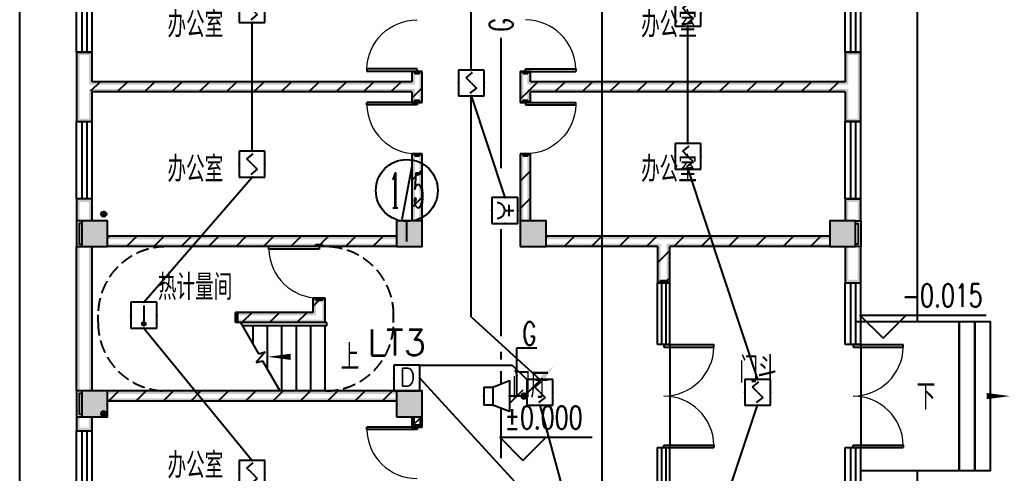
# Model space of a CAD drawing. Extents: x 101023 to 279373, y -114511 to 293844.
# Drawn here: x 129030 to 148284, y -53611 to -44817 of the extents above; entities that cross this region are included whole.
import ezdxf
from ezdxf.enums import TextEntityAlignment as Align

# ---------------------------------------------------------------- set-up
doc = ezdxf.new("R2010")
doc.units = 0
doc.header["$LTSCALE"] = 1000
doc.header["$MEASUREMENT"] = 0
doc.linetypes.add('DASH', pattern=[0.35, 0.25, -0.1])
for name, color, linetype in [('A-WALL-PATT', 252, 'Continuous'), ('AXIS', 3, 'Continuous'), ('AXIS_TEXT', 7, 'Continuous'), ('COLUMN', 2, 'Continuous'), ('DIM-消防', 3, 'Continuous'), ('DIM_ELEV', 3, 'Continuous'), ('DIM_SYMB', 3, 'Continuous'), ('E2-楼梯、坡道', 52, 'Continuous'), ('EQUIP-广播', 3, 'Continuous'), ('EQUIP-消防', 3, 'Continuous'), ('LWIRE', 4, 'Continuous'), ('PUB_HATCH', 8, 'Continuous'), ('PUB_TEXT', 7, 'Continuous'), ('PUB_WALL', 2, 'Continuous'), ('SIG_TEXT', 7, 'Continuous'), ('STAIR', 2, 'Continuous'), ('WALL', 2, 'Continuous'), ('WINDOW', 2, 'Continuous'), ('WIRE-消防', 1, 'Continuous'), ('排水', 153, 'Continuous')]:
    doc.layers.add(name, color=color, linetype=linetype)
doc.styles.add('_TCH_AXIS', font='COMPLEX', dxfattribs={"bigfont": 'GBCBIG'})
doc.styles.add('_TCH_DIM', font='simplex.shx', dxfattribs={"bigfont": 'gbcbig.shx'})
doc.styles.add('_TEL_DIM', font='simplex.shx', dxfattribs={"width": 0.8, "height": 3.5, "bigfont": 'gbcbig.shx'})
doc.styles.add('COMPLEX', font='COMPLEX')
doc.styles.get("Standard").update_dxf_attribs({"font": 'simplex.shx', "width": 0.8, "bigfont": 'gbcbig.shx'})
pattern_1 = [(45, (-908016.57, -754752.9), (-265.16515, 265.16515), [])]

# ---------------------------------------------------------------- blocks, each defined once
blk = doc.blocks.new('$equip$00002755')
for p, q in [((0.5, 0.5), (-0.5, 0.5)), ((-0.5, 0.5), (-0.5, -0.5)), ((0.5, -0.5), (0.5, 0.5)), ((-0.5, -0.5), (0.5, -0.5))]:
    blk.add_line(p, q)
at = {"const_width": 0.04}
blk.add_lwpolyline([(-0.5, 0.5), (0.5, 0.5), (0.5, -0.5), (-0.5, -0.5), (-0.5, 0.5), (0.5, 0.5)], dxfattribs=at)
for p in [(0, 0.5), (-0.5, 0), (0.5, 0), (-0.027, -0.5)]:
    blk.add_point(p)
at = {"color": 7}
blk.add_attdef('$TEXT$', text='', height=0.4, dxfattribs=at).set_placement((0.026, -0.008), align=Align.MIDDLE_CENTER)
at = {"color": 7, "flags": 1}
for tag, height, p in [('A', 0.00002, (0, 0)), ('B', 0.4, (0.755, -0.254))]:
    blk.add_attdef(tag, text='', height=height, dxfattribs=at).set_placement(p, align=Align.MIDDLE_CENTER)
blk = doc.blocks.new('$equip$00002982')
for p, q in [((0.35, 0.35), (1, 0.6)), ((1, 0.6), (1, -0.6)), ((0, 0.35), (0.35, 0.35)), ((0, 0.35), (0, -0.35)), ((0.35, 0.35), (0.35, -0.35)), ((0.35, -0.35), (0, -0.35)), ((1, -0.6), (0.35, -0.35))]:
    blk.add_line(p, q)
at = {"const_width": 0.04}
blk.add_lwpolyline([(0.35, 0.35), (0, 0.35), (0, -0.35), (0.35, -0.35), (1, -0.6), (1, 0.6), (0.35, 0.35), (0, 0.35)], dxfattribs=at)
for p in [(0, 0), (0.35, 0.35), (1, 0), (0.35, -0.35)]:
    blk.add_point(p)
at = {"color": 7, "style": '_TEL_DIM', "flags": 1}
for tag in ['A', 'REMARK']:
    blk.add_attdef(tag, text='', height=0.00002, dxfattribs=at).set_placement((0, 0), align=Align.MIDDLE_CENTER)
blk = doc.blocks.new('$equip$00002656')
for p, q in [((-0.5, 1), (-0.5, 0)), ((0.5, 1), (-0.5, 1)), ((0.5, 0), (0.5, 1)), ((0, 0.5), (0, 0.15)), ((-0.5, 0), (0.5, 0)), ((-0.219, 0.331), (0.222, 0.331))]:
    blk.add_line(p, q)
at = {"const_width": 0.04}
blk.add_lwpolyline([(-0.5, 1), (0.5, 1), (0.5, 0), (-0.5, 0), (-0.5, 1), (0.5, 1)], dxfattribs=at)
blk.add_arc((0, 0.8), 0.3, 180, 0)
for p in [(0, 1), (-0.5, 0.5), (0.5, 0.5), (0, 0)]:
    blk.add_point(p)
at = {"color": 7, "flags": 1}
for tag, height, p in [('B', 0.4, (0.762, 0.292)), ('A', 0.00002, (0, 0))]:
    blk.add_attdef(tag, text='', height=height, dxfattribs=at).set_placement(p, align=Align.MIDDLE_CENTER)
blk = doc.blocks.new('ng')
at = {"layer": '排水'}
for p, q in [((345991, 781358), (346091, 781358)), ((346041, 781408), (346041, 781308))]:
    blk.add_line(p, q, dxfattribs=at)
blk.add_circle((346041, 781358), 50, dxfattribs=at)
blk = doc.blocks.new('雨水管')
at = {"layer": '排水'}
for p in [(585943, -88251), (585943, -92122)]:
    blk.add_blockref('ng', p, dxfattribs=at)
blk = doc.blocks.new('_AXISO')
blk.add_circle((0, 0), 0.5)
at = {"layer": 'AXIS_TEXT', "style": 'COMPLEX', "width": 1.041667}
blk.add_attdef('A', text='', height=0.56, dxfattribs=at).set_placement((-0.25, -0.28), (0.25, -0.28), align=Align.FIT)
blk = doc.blocks.new('ERT')
at = {"layer": 'AXIS'}
blk.add_line((937858.2, 821442.1), (937858.2, 821831), dxfattribs=at)
ref = blk.add_blockref('_AXISO', (937858.2, 822431), dxfattribs=dict(at, xscale=1200, yscale=1200, zscale=1200))
ref.add_attrib('A', '1/5', dxfattribs={"layer": 'AXIS_TEXT', "height": 678.82, "style": '_TCH_AXIS', "width": 0.411765}).set_placement((937518.8, 822091.6), (938197.6, 822091.6), align=Align.FIT)
blk = doc.blocks.new('$WINLIB2D$00000001')
at = {"color": 0}
for points in [[(-0.5, 0.5), (-0.5, -0.5)], [(-0.5, 0.5), (0.5, 0.5)], [(0.5, -0.5), (0.5, 0.5)], [(0.5, 0.167), (-0.5, 0.167)], [(0.5, -0.167), (-0.5, -0.167)], [(-0.5, -0.5), (0.5, -0.5)]]:
    blk.add_lwpolyline(points, dxfattribs=at)
blk = doc.blocks.new('$DorLib2D$00000002')
for p, q in [((-0.5, 0), (-0.5, 0.4875)), ((-0.475, 0.4875), (-0.5, 0.4875)), ((-0.475, 0), (-0.475, 0.4875)), ((0.475, 0), (0.475, 0.4875)), ((0.475, 0.4875), (0.5, 0.4875)), ((0.5, 0), (0.5, 0.4875)), ((-0.5, 0), (-0.475, 0)), ((0.5, 0), (0.475, 0))]:
    blk.add_line(p, q)
at = {"lineweight": 13}
for centre, start, end in [((-0.4875, 0), 0, 88.53072), ((0.4875, 0), 91.46928, 180)]:
    blk.add_arc(centre, 0.4875, start, end, dxfattribs=at)
blk = doc.blocks.new('$DorLib2D$00000001')
for p, q in [((0.45, 0.975), (0.5, 0.975)), ((0.45, 0), (0.45, 0.975)), ((0.5, 0), (0.5, 0.975)), ((0.5, 0), (0.45, 0))]:
    blk.add_line(p, q)
at = {"lineweight": 13}
blk.add_arc((0.475, 0), 0.975, 91.4693, 180, dxfattribs=at)
blk = doc.blocks.new('_FZH')
blk.add_lwpolyline([(-0.5, -0.5), (0.5, -0.5), (0.5, 0.5), (-0.5, 0.5)], close=True)
at = {"layer": 'PUB_HATCH'}
blk.add_solid([(-0.5, -0.5), (0.5, -0.5), (-0.5, 0.5), (0.5, 0.5)], dxfattribs=at)
blk = doc.blocks.new('A$C40CE5D7B')
at = {"layer": 'A-WALL-PATT'}
h = blk.add_hatch(dxfattribs=at)
h.set_pattern_fill('普通砖', color=256, scale=150, style=0)
h.set_pattern_definition(pattern_1)
h.paths.add_polyline_path([(20367, 69420), (20500, 69420), (20500, 69719), (20300, 69719), (20300, 69520), (20360, 69460)])
h = blk.add_hatch(dxfattribs=at)
h.set_pattern_fill('普通砖', color=256, scale=150, style=0)
h.set_pattern_definition(pattern_1)
h.paths.add_polyline_path([(22540, 69460), (22600, 69520), (22600, 69719), (22400, 69719), (22400, 69420), (22533, 69420)])
h = blk.add_hatch(dxfattribs=at)
h.set_pattern_fill('普通砖', color=256, scale=150, style=0)
h.set_pattern_definition(pattern_1)
h.paths.add_polyline_path([(20367, 69420), (20360, 69460), (20300, 69520), (14100, 69520), (14000, 69420), (14100, 69320), (20300, 69320), (20360, 69380)])
h = blk.add_hatch(dxfattribs=at)
h.set_pattern_fill('普通砖', color=256, scale=150, style=0)
h.set_pattern_definition(pattern_1)
h.paths.add_polyline_path([(28800, 69420), (28700, 69520), (22600, 69520), (22540, 69460), (22533, 69420), (22540, 69380), (22600, 69320), (28700, 69320)])
h = blk.add_hatch(dxfattribs=at)
h.set_pattern_fill('普通砖', color=256, scale=150, style=0)
h.set_pattern_definition(pattern_1)
h.paths.add_polyline_path([(20360, 69380), (20300, 69320), (20300, 69119), (20500, 69119), (20500, 69420), (20367, 69420)])
h = blk.add_hatch(dxfattribs=at)
h.set_pattern_fill('普通砖', color=256, scale=150, style=0)
h.set_pattern_definition(pattern_1)
h.paths.add_polyline_path([(22533, 69420), (22400, 69420), (22400, 69119), (22600, 69119), (22600, 69320), (22540, 69380)])
h = blk.add_hatch(dxfattribs=at)
h.set_pattern_fill('普通砖', color=256, scale=150, style=0)
h.set_pattern_definition(pattern_1)
h.paths.add_polyline_path([(20300, 66820), (20500, 66820), (20500, 68119), (20300, 68119)])
h = blk.add_hatch(dxfattribs=at)
h.set_pattern_fill('普通砖', color=256, scale=150, style=0)
h.set_pattern_definition(pattern_1)
h.paths.add_polyline_path([(22400, 66820), (22600, 66820), (22600, 68119), (22400, 68119)])
h = blk.add_hatch(dxfattribs=at)
h.set_pattern_fill('普通砖', color=256, scale=150, style=0)
h.set_pattern_definition(pattern_1)
h.paths.add_polyline_path([(14400, 66520), (14400, 66320), (18380, 66320), (18440, 66380), (18493, 66387), (18480, 66460), (18480, 66520)])
h = blk.add_hatch(dxfattribs=at)
h.set_pattern_fill('普通砖', color=256, scale=150, style=0)
h.set_pattern_definition(pattern_1)
h.paths.add_polyline_path([(20000, 66320), (20000, 66520), (18480, 66520), (18480, 66460), (18493, 66387), (18560, 66380), (18620, 66320)])
h = blk.add_hatch(dxfattribs=at)
h.set_pattern_fill('普通砖', color=256, scale=150, style=0)
h.set_pattern_definition(pattern_1)
h.paths.add_polyline_path([(22900, 66520), (22900, 66320), (25060, 66320), (25120, 66380), (25187, 66387), (25200, 66460), (25200, 66520)])
h = blk.add_hatch(dxfattribs=at)
h.set_pattern_fill('普通砖', color=256, scale=150, style=0)
h.set_pattern_definition(pattern_1)
h.paths.add_polyline_path([(28400, 66320), (28400, 66520), (25200, 66520), (25200, 66460), (25187, 66387), (25240, 66380), (25300, 66320)])
h = blk.add_hatch(dxfattribs=at)
h.set_pattern_fill('普通砖', color=256, scale=150, style=0)
h.set_pattern_definition(pattern_1)
h.paths.add_polyline_path([(18440, 66380), (18380, 66320), (18620, 66320), (18560, 66380), (18493, 66387)])
h = blk.add_hatch(dxfattribs=at)
h.set_pattern_fill('普通砖', color=256, scale=150, style=0)
h.set_pattern_definition(pattern_1)
h.paths.add_polyline_path([(25120, 66380), (25060, 66320), (25060, 65620), (25300, 65620), (25300, 66320), (25240, 66380), (25187, 66387)])
h = blk.add_hatch(dxfattribs=at)
h.set_pattern_fill('普通砖', color=256, scale=150, style=0)
h.set_pattern_definition(pattern_1)
h.paths.add_polyline_path([(18560, 64905), (18620, 64845), (18620, 65320), (18380, 65320), (18380, 65045), (18440, 64985)])
h = blk.add_hatch(dxfattribs=at)
h.set_pattern_fill('普通砖', color=256, scale=150, style=0)
h.set_pattern_definition(pattern_1)
h.paths.add_polyline_path([(18560, 64905), (18440, 64985), (18380, 65045), (16881, 65045), (16881, 64845), (18620, 64845)])
h = blk.add_hatch(dxfattribs=at)
h.set_pattern_fill('普通砖', color=256, scale=150, style=0)
h.set_pattern_definition(pattern_1)
h.paths.add_polyline_path([(14400, 63520), (14400, 63320), (20000, 63320), (20000, 63520)])
h = blk.add_hatch(dxfattribs=at)
h.set_pattern_fill('普通砖', color=256, scale=150, style=0)
h.set_pattern_definition(pattern_1)
h.paths.add_polyline_path([(20500, 63020), (20300, 63020), (20300, 62820), (20500, 62820)])
at = {"layer": 'PUB_WALL'}
for points in [[(14100, 70095), (13800, 70095), (13860, 70035), (14040, 70035)], [(13800, 70095), (13800, 69420), (13860, 69420), (13860, 70035)], [(14100, 69520), (14100, 70095), (14040, 70035), (14040, 69460)], [(29000, 70095), (28700, 70095), (28760, 70035), (28940, 70035)], [(28700, 70095), (28700, 69520), (28760, 69460), (28760, 70035)], [(29000, 69420), (29000, 70095), (28940, 70035), (28940, 69420)], [(20500, 69719), (20300, 69719), (20360, 69659), (20440, 69659)], [(20300, 69719), (20300, 69520), (20360, 69460), (20360, 69659)], [(20500, 69420), (20500, 69719), (20440, 69659), (20440, 69420)], [(22600, 69719), (22400, 69719), (22460, 69659), (22540, 69659)], [(22400, 69719), (22400, 69420), (22460, 69420), (22460, 69659)], [(22600, 69520), (22600, 69719), (22540, 69659), (22540, 69460)], [(20300, 69520), (14100, 69520), (14040, 69460), (20360, 69460)], [(28700, 69520), (22600, 69520), (22540, 69460), (28760, 69460)], [(13800, 69420), (13800, 68745), (13860, 68805), (13860, 69420)], [(20300, 69320), (14100, 69320), (14040, 69380), (20360, 69380)], [(14100, 68745), (14100, 69320), (14040, 69380), (14040, 68805)], [(20300, 69320), (20300, 69119), (20360, 69179), (20360, 69380)], [(20500, 69119), (20500, 69420), (20440, 69420), (20440, 69179)], [(22400, 69420), (22400, 69119), (22460, 69179), (22460, 69420)], [(28700, 69320), (22600, 69320), (22540, 69380), (28760, 69380)], [(22600, 69119), (22600, 69320), (22540, 69380), (22540, 69179)], [(28700, 69320), (28700, 68745), (28760, 68805), (28760, 69380)], [(29000, 68745), (29000, 69420), (28940, 69420), (28940, 68805)], [(20300, 69119), (20500, 69119), (20440, 69179), (20360, 69179)], [(22400, 69119), (22600, 69119), (22540, 69179), (22460, 69179)], [(13800, 68745), (14100, 68745), (14040, 68805), (13860, 68805)], [(28700, 68745), (29000, 68745), (28940, 68805), (28760, 68805)], [(20500, 68119), (20300, 68119), (20360, 68059), (20440, 68059)], [(20300, 66820), (20360, 66820), (20360, 68059), (20300, 68119)], [(20440, 66820), (20500, 66820), (20500, 68119), (20440, 68059)], [(22600, 68119), (22400, 68119), (22460, 68059), (22540, 68059)], [(22400, 66820), (22460, 66820), (22460, 68059), (22400, 68119)], [(22540, 66820), (22600, 66820), (22600, 68119), (22540, 68059)], [(14100, 67245), (13800, 67245), (13860, 67185), (14040, 67185)], [(13800, 67245), (13800, 66820), (13860, 66820), (13860, 67185)], [(14100, 66820), (14100, 67245), (14040, 67185), (14040, 66820)], [(29000, 67245), (28700, 67245), (28760, 67185), (28940, 67185)], [(28700, 67245), (28700, 66820), (28760, 66820), (28760, 67185)], [(29000, 66820), (29000, 67245), (28940, 67185), (28940, 66820)], [(14400, 66820), (13900, 66820), (13960, 66760), (14340, 66760)], [(13900, 66820), (13900, 66320), (13960, 66380), (13960, 66760)], [(14400, 66320), (14400, 66820), (14340, 66760), (14340, 66380)], [(20500, 66820), (20000, 66820), (20060, 66760), (20440, 66760)], [(20000, 66820), (20000, 66320), (20060, 66380), (20060, 66760)], [(20500, 66320), (20500, 66820), (20440, 66760), (20440, 66380)], [(22900, 66820), (22400, 66820), (22460, 66760), (22840, 66760)], [(22400, 66820), (22400, 66320), (22460, 66380), (22460, 66760)], [(22900, 66320), (22900, 66820), (22840, 66760), (22840, 66380)], [(28900, 66820), (28400, 66820), (28460, 66760), (28840, 66760)], [(28400, 66820), (28400, 66320), (28460, 66380), (28460, 66760)], [(28900, 66320), (28900, 66820), (28840, 66760), (28840, 66380)], [(14400, 66520), (14400, 66460), (18480, 66460), (18480, 66520)], [(20000, 66460), (20000, 66520), (18480, 66520), (18480, 66460)], [(22900, 66520), (22900, 66460), (25200, 66460), (25200, 66520)], [(28400, 66460), (28400, 66520), (25200, 66520), (25200, 66460)], [(13800, 63520), (13860, 63520), (13860, 66320), (13800, 66320)], [(13900, 66320), (14400, 66320), (14340, 66380), (13960, 66380)], [(14040, 63520), (14100, 63520), (14100, 66320), (14040, 66320)], [(14400, 66380), (14400, 66320), (18380, 66320), (18440, 66380)], [(18620, 66320), (18380, 66320), (18440, 66380), (18560, 66380)], [(20000, 66320), (20000, 66380), (18560, 66380), (18620, 66320)], [(20000, 66320), (20500, 66320), (20440, 66380), (20060, 66380)], [(20350, 66320), (20288, 66320), (20292, 66305)], [(22400, 66320), (22900, 66320), (22840, 66380), (22460, 66380)], [(22900, 66380), (22900, 66320), (25060, 66320), (25120, 66380)], [(25060, 66320), (25060, 65620), (25120, 65680), (25120, 66380)], [(25300, 65620), (25300, 66320), (25240, 66380), (25240, 65680)], [(28400, 66320), (28400, 66380), (25240, 66380), (25300, 66320)], [(28400, 66320), (28900, 66320), (28840, 66380), (28460, 66380)], [(28700, 66320), (28700, 65620), (28760, 65680), (28760, 66320)], [(29000, 65620), (29000, 66320), (28940, 66320), (28940, 65680)], [(25060, 65620), (25300, 65620), (25240, 65680), (25120, 65680)], [(28700, 65620), (29000, 65620), (28940, 65680), (28760, 65680)], [(18620, 65320), (18380, 65320), (18440, 65260), (18560, 65260)], [(18380, 65320), (18380, 65045), (18440, 64985), (18440, 65260)], [(18620, 64845), (18620, 65320), (18560, 65260), (18560, 64905)], [(18380, 65045), (16881, 65045), (16881, 64985), (18440, 64985)], [(16881, 64845), (16881, 65045), (16941, 65045), (16941, 64845)], [(18620, 64845), (16881, 64845), (16881, 64905), (18560, 64905)], [(14400, 63520), (13900, 63520), (13960, 63460), (14340, 63460)], [(13900, 63520), (13900, 63020), (13960, 63080), (13960, 63460)], [(14400, 63020), (14400, 63520), (14340, 63460), (14340, 63080)], [(14400, 63520), (14400, 63460), (20000, 63460), (20000, 63520)], [(14400, 63380), (14400, 63320), (20000, 63320), (20000, 63380)], [(20500, 63520), (20000, 63520), (20060, 63460), (20440, 63460)], [(20000, 63520), (20000, 63020), (20060, 63080), (20060, 63460)], [(20500, 63020), (20500, 63520), (20440, 63460), (20440, 63080)], [(13800, 63020), (13800, 62745), (13860, 62805), (13860, 63020)], [(13900, 63020), (14400, 63020), (14340, 63080), (13960, 63080)], [(14100, 62745), (14100, 63020), (14040, 63020), (14040, 62805)], [(20000, 63020), (20500, 63020), (20440, 63080), (20060, 63080)], [(20360, 63020), (20300, 63020), (20300, 62820), (20360, 62880)], [(20500, 63020), (20440, 63020), (20440, 62880), (20500, 62820)], [(13800, 62745), (14100, 62745), (14040, 62805), (13860, 62805)], [(20300, 62820), (20500, 62820), (20440, 62880), (20360, 62880)]]:
    blk.add_hatch(color=256, dxfattribs=at).paths.add_polyline_path(points)
for points in [[(13900, 66820), (13800, 66820), (13800, 66320), (13900, 66320)], [(28900, 66820), (29000, 66820), (29000, 66320), (28900, 66320)], [(13900, 66770), (13850, 66770), (13850, 66370), (13900, 66370)], [(28900, 66770), (28950, 66770), (28950, 66370), (28900, 66370)], [(13900, 63520), (13800, 63520), (13800, 63020), (13900, 63020)], [(13900, 63470), (13850, 63470), (13850, 63070), (13900, 63070)]]:
    blk.add_lwpolyline(points)
at = {"layer": 'DIM_ELEV'}
for p, q in [((29432, 64543), (28982, 64993)), ((28982, 64993), (31433, 64993)), ((29432, 64543), (29882, 64993)), ((22451, 62173), (22001, 62623)), ((22001, 62623), (23791, 62623)), ((22451, 62173), (22901, 62623))]:
    blk.add_line(p, q, dxfattribs=at)
at = {"layer": 'DIM_SYMB'}
for points in [[(18760, 64182, 0, 0, 0), (17500, 64182, 0, 120, 0), (17950, 64182, 0, 0, 0)], [(30526, 63420, 0, 0, 0), (31894, 63420, 0, 120, 0), (31444, 63420, 0, 0, 0)]]:
    blk.add_lwpolyline(points, format="xyseb", dxfattribs=at)
at = {"layer": 'E2-楼梯、坡道'}
for p, q in [((28910, 64870), (30910, 64870)), ((30910, 64870), (30910, 61970)), ((30910, 61970), (29000, 61970))]:
    blk.add_line(p, q, dxfattribs=at)
for points in [[(30910, 64870), (31210, 64870), (31210, 61970), (30910, 61970)], [(31210, 64870), (31510, 64870), (31510, 61970), (31210, 61970)]]:
    blk.add_lwpolyline(points, close=True, dxfattribs=at)
at = {"layer": 'STAIR', "color": 9, "linetype": 'DASH'}
for p, q in [((14215, 64845), (14215, 64995)), ((19945, 64845), (19945, 64995))]:
    blk.add_line(p, q, dxfattribs=at)
at = {"layer": 'STAIR'}
for p, q in [((18620, 64845), (16978, 64845)), ((16978, 64845), (17325, 64243)), ((18650, 64845), (16978, 64845)), ((18650, 64785), (17012, 64785)), ((17220, 64425), (17220, 64785)), ((17500, 63940), (17500, 64785)), ((17780, 63520), (17780, 64785)), ((18060, 63520), (18060, 64785)), ((18340, 63520), (18340, 64785)), ((18620, 64511), (18620, 64785)), ((18650, 64785), (18650, 64845)), ((18620, 63520), (18620, 64511)), ((17455, 64278), (17283, 64072)), ((17325, 64243), (17455, 64278)), ((17283, 64072), (17405, 64105)), ((17405, 64105), (17742, 63520)), ((18620, 63520), (17742, 63520))]:
    blk.add_line(p, q, dxfattribs=at)
at = {"layer": 'STAIR', "color": 9, "linetype": 'DASH'}
for points in [[(15540, 66320, 0.414214), (14215, 64995)], [(18620, 66320, -0.414214), (19945, 64995)], [(15540, 63520, -0.414214), (14215, 64845)], [(18620, 63520, 0.414214), (19945, 64845)]]:
    blk.add_lwpolyline(points, format="xyb", dxfattribs=at)
at = {"layer": 'WALL'}
for p, q in [((14100, 70095), (13800, 70095)), ((13800, 70095), (13800, 69420)), ((14100, 69520), (14100, 70095)), ((29000, 70095), (28700, 70095)), ((28700, 70095), (28700, 69520)), ((29000, 69420), (29000, 70095)), ((20500, 69719), (20300, 69719)), ((20300, 69719), (20300, 69520)), ((20500, 69420), (20500, 69719)), ((22600, 69719), (22400, 69719)), ((22400, 69719), (22400, 69420)), ((22600, 69520), (22600, 69719)), ((20300, 69520), (14100, 69520)), ((28700, 69520), (22600, 69520)), ((13800, 69420), (13800, 68745)), ((20300, 69320), (14100, 69320)), ((14100, 68745), (14100, 69320)), ((20300, 69320), (20300, 69119)), ((20500, 69119), (20500, 69420)), ((22400, 69420), (22400, 69119)), ((28700, 69320), (22600, 69320)), ((22600, 69119), (22600, 69320)), ((28700, 69320), (28700, 68745)), ((29000, 68745), (29000, 69420)), ((20300, 69119), (20500, 69119)), ((22400, 69119), (22600, 69119)), ((13800, 68745), (14100, 68745)), ((28700, 68745), (29000, 68745)), ((20500, 68119), (20300, 68119)), ((20300, 68119), (20300, 66820)), ((20500, 66820), (20500, 68119)), ((22600, 68119), (22400, 68119)), ((22400, 68119), (22400, 66820)), ((22600, 66820), (22600, 68119)), ((14100, 67245), (13800, 67245)), ((13800, 67245), (13800, 66820)), ((14100, 66820), (14100, 67245)), ((29000, 67245), (28700, 67245)), ((28700, 67245), (28700, 66820)), ((29000, 66820), (29000, 67245)), ((18480, 66520), (14400, 66520)), ((20000, 66520), (18480, 66520)), ((25200, 66520), (22900, 66520)), ((28400, 66520), (25200, 66520)), ((13800, 63520), (13800, 66320)), ((14100, 63520), (14100, 66320)), ((18380, 66320), (14400, 66320)), ((18620, 66320), (18380, 66320)), ((20000, 66320), (18620, 66320)), ((25060, 66320), (22900, 66320)), ((25060, 66320), (25060, 65620)), ((25300, 65620), (25300, 66320)), ((28400, 66320), (25300, 66320)), ((28700, 66320), (28700, 65620)), ((29000, 65620), (29000, 66320)), ((25060, 65620), (25300, 65620)), ((28700, 65620), (29000, 65620)), ((18620, 65320), (18380, 65320)), ((18380, 65320), (18380, 65045)), ((18620, 64845), (18620, 65320)), ((18380, 65045), (16881, 65045)), ((16881, 64845), (16881, 65045)), ((18620, 64845), (16881, 64845)), ((20000, 63520), (14400, 63520)), ((20000, 63320), (14400, 63320)), ((13800, 63020), (13800, 62745)), ((14100, 62745), (14100, 63020)), ((20300, 63020), (20300, 62820)), ((20500, 62820), (20500, 63020)), ((20300, 62820), (20500, 62820)), ((13800, 62745), (14100, 62745))]:
    blk.add_line(p, q, dxfattribs=at)
at = {"layer": 'WINDOW'}
for p, q in [((25300, 64420), (25300, 62420)), ((29000, 64420), (29000, 62420))]:
    blk.add_line(p, q, dxfattribs=at)
at = {"layer": '排水'}
for points in [[(17650, 41820), (17650, 47120), (12700, 47120), (12700, 79720), (17650, 79720), (17650, 84920)], [(30100, 64870), (30100, 79720), (24050, 79720), (24050, 84920)], [(24050, 41820), (24050, 47120), (30100, 47120), (30100, 61970)]]:
    blk.add_lwpolyline(points, dxfattribs=at)
blk.add_blockref('雨水管', (-917658, -626157))
at = {"layer": 'COLUMN'}
for p, xscale, yscale, zscale, rotation in [((14150, 66570), 499.9999998689163, 499.9999999922002, 499.9999999922002, 8.884582008634894e-09), ((20250, 66570), 499.9999997720588, 499.999999938067, 499.999999938067, 8.884582010355974e-09), ((22650, 66570), 499.9999998649582, 500, 500, 8.884582008705231e-09), ((28650, 66570), 500.0000000854488, 499.9999997356208, 499.9999997356208, 8.884582004787295e-09), ((20250, 63270), 499.9999999572756, 500.0000001037261, 500.0000001037261, 1.279326448164439e-08)]:
    blk.add_blockref('_FZH', p, dxfattribs=dict(at, xscale=xscale, yscale=yscale, zscale=zscale, rotation=rotation))
at = {"layer": 'COLUMN', "xscale": 500.0000000118744, "yscale": 500.0000000118744, "zscale": 500.0000000118744}
blk.add_blockref('_FZH', (14150, 63270), dxfattribs=at)
at = {"layer": 'WALL'}
blk.add_blockref('ERT', (-917658, -755022), dxfattribs=at)
at = {"layer": 'WINDOW'}
for name, p, xscale, yscale, zscale, rotation in [('$WINLIB2D$00000001', (13950, 70845), 1500, 300, 1500, 90), ('$WINLIB2D$00000001', (28850, 70845), 1500, 300, -1500, 90), ('$DorLib2D$00000001', (20400, 70219), -1000, 1000, -1000, 90), ('$DorLib2D$00000001', (22500, 70219), 1000, 1000, -1000, 270), ('$DorLib2D$00000001', (20400, 68619), 1000, 1000, 1000, 90), ('$DorLib2D$00000001', (22500, 68619), -1000, 1000, 1000, 270), ('$WINLIB2D$00000001', (13950, 67995), -1500, 300, 1500, 270), ('$WINLIB2D$00000001', (28850, 67995), 1500, 300, -1500, 90), ('$DorLib2D$00000001', (18500, 65820), 1000, 1000, 1000, 90), ('$WINLIB2D$00000001', (25180, 65020), -1200, 240, -1200, 270), ('$WINLIB2D$00000001', (28850, 65020), -1200, 300, -1200, 270), ('$DorLib2D$00000002', (25180, 63420), 2000, 2000, 2000, 270), ('$DorLib2D$00000002', (28850, 63420), 2000, 2000, 2000, 270), ('$DorLib2D$00000001', (20400, 62320), 1000, 1000, 1000, 90), ('$WINLIB2D$00000001', (13950, 61995), -1500, 300, 1500, 270), ('$WINLIB2D$00000001', (25180, 61820), -1200, 240, -1200, 270), ('$WINLIB2D$00000001', (28850, 61820), -1200, 300, -1200, 270)]:
    blk.add_blockref(name, p, dxfattribs=dict(at, xscale=xscale, yscale=yscale, zscale=zscale, rotation=rotation))
at = {"layer": 'DIM_ELEV', "color": 7, "style": '_TCH_DIM', "width": 0.705882}
for s, p in [('-0.015', (29798, 65150)), ('%%P0.000', (22096, 62781))]:
    blk.add_text(s, height=446.2, dxfattribs=at).set_placement(p)
at = {"layer": 'DIM_SYMB', "color": 7, "style": '_TCH_DIM'}
for s, p in [('上', (18917, 63920)), ('下', (30083, 63157))]:
    blk.add_text(s, height=506, dxfattribs=at).set_placement(p)
at = {"layer": 'PUB_TEXT'}
for s, p in [('办公室', (15562, 70377)), ('办公室', (24743, 70377)), ('办公室', (15562, 67573)), ('办公室', (24743, 67573)), ('热计量间', (15376, 65284)), ('LT3', (19434, 64210)), ('门斗', (26646, 63683)), ('门厅', (22236, 63380)), ('办公室', (15562, 61826))]:
    blk.add_text(s, height=500, dxfattribs=at).set_placement(p)
blk = doc.blocks.new('$Equip$00002649')
for p, q in [((-0.5, 0.5), (-0.5, -0.5)), ((0.5, 0.5), (-0.5, 0.5)), ((-0.2, 0.2), (0.05, 0.4)), ((0.5, -0.5), (0.5, 0.5)), ((0, 0), (-0.2, 0.2)), ((0, 0), (0.2, -0.2)), ((0.2, -0.2), (-0.05, -0.4)), ((-0.5, -0.5), (0.5, -0.5))]:
    blk.add_line(p, q)
at = {"const_width": 0.04}
blk.add_lwpolyline([(-0.5, 0.5), (0.5, 0.5), (0.5, -0.5), (-0.5, -0.5), (-0.5, 0.5), (0.5, 0.5)], dxfattribs=at)
for p in [(0, 0.5), (-0.5, 0), (0.5, 0), (0, -0.5)]:
    blk.add_point(p)
at = {"color": 7, "flags": 1}
for tag, height, p in [('A', 0.00002, (0, 0)), ('B', 0.4, (0.762, -0.208))]:
    blk.add_attdef(tag, text='', height=height, dxfattribs=at).set_placement(p, align=Align.MIDDLE_CENTER)
blk = doc.blocks.new('$Equip$00002648')
for p, q in [((-0.5, 0.5), (-0.5, -0.5)), ((0.5, 0.5), (-0.5, 0.5)), ((0.5, -0.5), (0.5, 0.5)), ((0, 0.375), (0, -0.412)), ((-0.5, -0.5), (0.5, -0.5))]:
    blk.add_line(p, q)
at = {"const_width": 0.04}
blk.add_lwpolyline([(-0.5, 0.5), (0.5, 0.5), (0.5, -0.5), (-0.5, -0.5), (-0.5, 0.5), (0.5, 0.5)], dxfattribs=at)
blk.add_circle((0, -0.338), 0.075)
for p in [(0, 0.5), (-0.5, 0), (0.5, 0), (0, -0.5)]:
    blk.add_point(p)
for points in [[(-0.065, -0.3), (0.065, -0.3), (-0.075, -0.338), (0.075, -0.338)], [(-0.065, -0.375), (0.065, -0.375), (-0.075, -0.338), (0.075, -0.338)], [(-0.038, -0.273), (0.037, -0.273), (-0.065, -0.3), (0.065, -0.3)], [(-0.038, -0.402), (0.037, -0.402), (-0.065, -0.375), (0.065, -0.375)], [(0, -0.263), (0, -0.263), (-0.038, -0.273), (0.037, -0.273)], [(0, -0.412), (0, -0.412), (-0.038, -0.402), (0.037, -0.402)]]:
    blk.add_solid(points)
at = {"color": 7, "flags": 1}
for tag, height, p in [('A', 0.00002, (0, 0)), ('B', 0.4, (0.762, -0.208))]:
    blk.add_attdef(tag, text='', height=height, dxfattribs=at).set_placement(p, align=Align.MIDDLE_CENTER)
blk = doc.blocks.new('$TelecSys$00000079')
for p, q in [((0.7, 0.7), (0, 0)), ((0.104, 0.104), (0.104, 0.104)), ((-0.104, -0.104), (-0.104, -0.104))]:
    blk.add_line(p, q)
at = {"const_width": 0.142}
blk.add_lwpolyline([(-0.071, 0, 1), (0.071, 0, 1)], format="xyb", close=True, dxfattribs=at)
blk.add_solid([(0.63, 0.77), (0.77, 0.63), (1.15, 1.15)])
at = {"width": 0.8, "flags": 9}
blk.add_attdef('A', (0, 0), '', height=0.00002, dxfattribs=at)

msp = doc.modelspace()

# ---------------------------------------------------------------- linework, layer by layer
at = {"layer": 'DIM-消防'}
msp.add_line((138538, -52240), (138786, -51992), dxfattribs=at)
for points in [[(138662, -52116), (138662, -51178)], [(138662, -51178), (139053, -51178)]]:
    msp.add_lwpolyline(points, dxfattribs=at)
at = {"layer": 'WIRE-消防', "linetype": 'Continuous'}
for p, q in [((137780, -45791), (137780, -40429)), ((133530, -47366), (133530, -44866)), ((141980, -47216), (141980, -44941)), ((137780, -46291), (138430, -48266)), ((137780, -50581), (137780, -46291)), ((141980, -47716), (143330, -51791)), ((131432, -50295), (133530, -47866)), ((137780, -50581), (139110, -51791)), ((131432, -50795), (133530, -53362)), ((139110, -52291), (139713, -54517)), ((141980, -56316), (143330, -52291))]:
    msp.add_line(p, q, dxfattribs=at)
at = {"layer": 'WIRE-消防'}
for p, q in [((140315, -54366), (140315, -42402)), ((138359, -47693), (138359, -45164)), ((138359, -50956), (138359, -48879)), ((138359, -51404), (138359, -51260)), ((136780, -51516), (138575, -51516)), ((138575, -51516), (138860, -51791)), ((138776, -53943), (136780, -51766)), ((138359, -51879), (138359, -51629)), ((138803, -52116), (138522, -52116)), ((138359, -53322), (138359, -52354))]:
    msp.add_line(p, q, dxfattribs=at)

# ---------------------------------------------------------------- block references
at = {"layer": 'EQUIP-广播', "xscale": 500, "yscale": 500, "zscale": 500}
msp.add_blockref('$equip$00002982', (138022, -52116), dxfattribs=at)
at = {"layer": 'EQUIP-消防', "xscale": 500, "yscale": 500, "zscale": 500}
for name, p in [('$Equip$00002649', (133530, -44616)), ('$Equip$00002649', (141980, -44691)), ('$Equip$00002649', (137780, -46041)), ('$Equip$00002649', (133530, -47616)), ('$Equip$00002649', (141980, -47466)), ('$Equip$00002648', (131432, -50545)), ('$Equip$00002649', (139110, -52041)), ('$Equip$00002649', (143330, -52041)), ('$Equip$00002649', (133530, -53612))]:
    msp.add_blockref(name, p, dxfattribs=at)
at = {"layer": 'EQUIP-消防', "xscale": 500, "yscale": 500, "zscale": 500, "rotation": 89.99999999999999}
msp.add_blockref('$equip$00002656', (138680, -48516), dxfattribs=at)
at = {"layer": 'EQUIP-消防', "ltscale": 5}
ref = msp.add_blockref('$equip$00002755', (136530, -51766), dxfattribs=dict(at, xscale=500, yscale=500, zscale=500))
ref.add_attrib('$TEXT$', 'D', dxfattribs={"layer": '0', "color": 7, "height": 350}).set_placement((136542, -51747), align=Align.MIDDLE_CENTER)
at = {"layer": 'LWIRE', "xscale": 500, "yscale": 500, "zscale": 500}
msp.add_blockref('$TelecSys$00000079', (138803, -52116), dxfattribs=at)
at = {"layer": 'STAIR'}
msp.add_blockref('A$C40CE5D7B', (116330, -115536), dxfattribs=at)

# ---------------------------------------------------------------- texts
at = {"layer": 'DIM-消防', "color": 7, "style": '_TEL_DIM', "width": 0.64}
msp.add_text('G', height=450, dxfattribs=at).set_placement((138774, -51128))
at = {"layer": 'SIG_TEXT', "style": '_TEL_DIM', "width": 0.64}
msp.add_text('G', height=450, rotation=90, dxfattribs=at).set_placement((138584, -45044))

doc.saveas('drawing.dxf')
